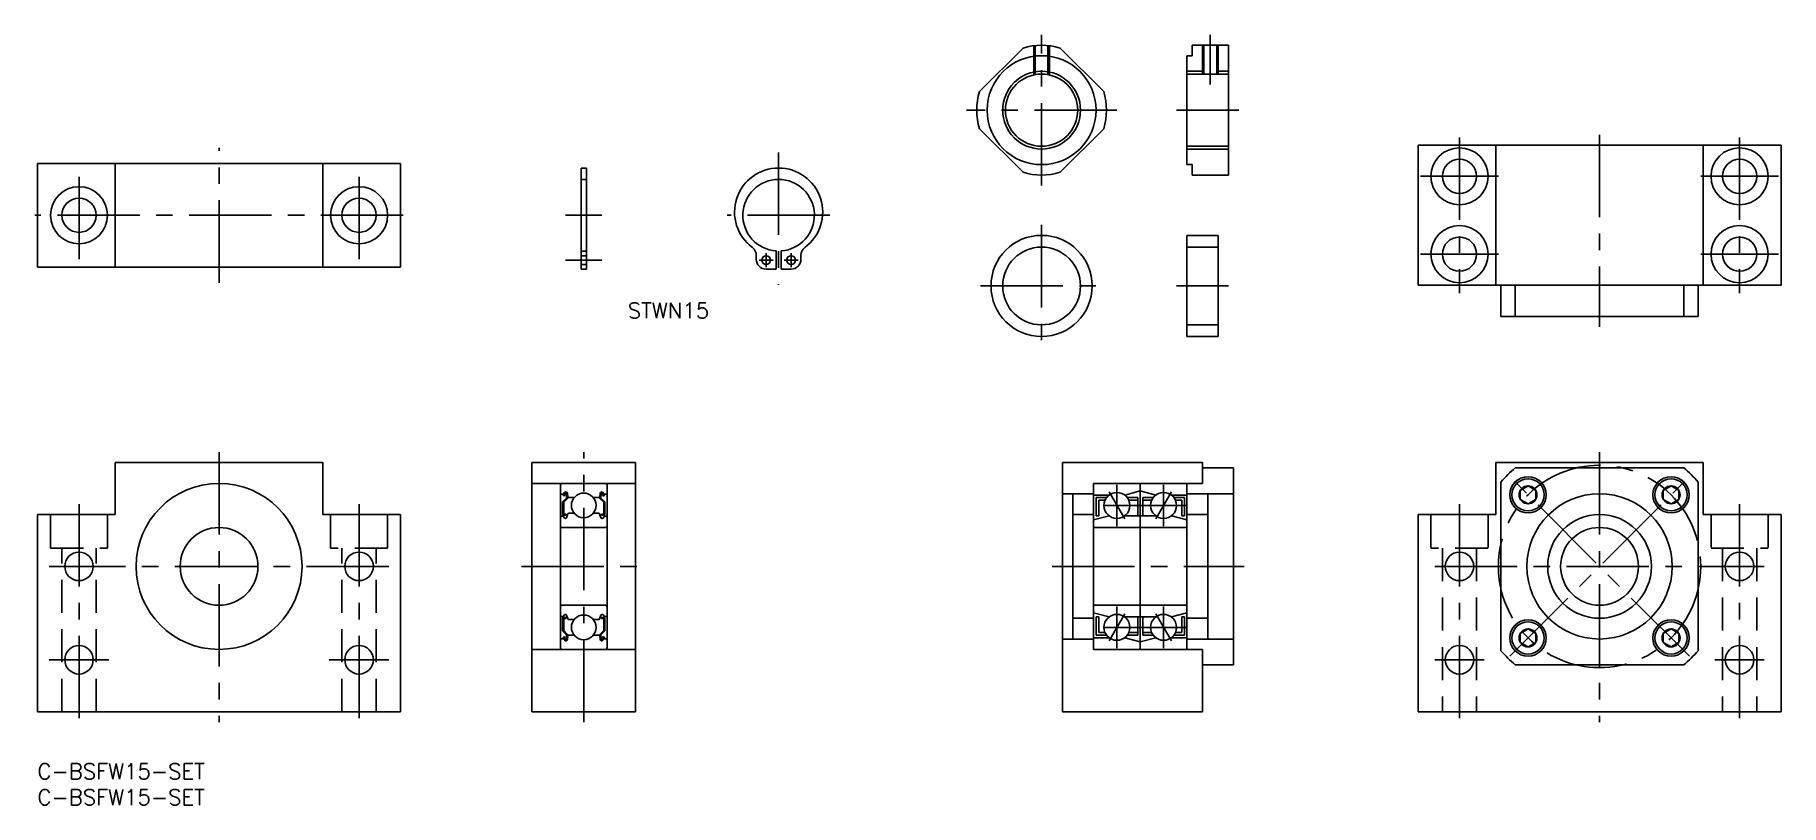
# Model space of a CAD drawing. Extents: x 0 to 336, y -8 to 140.
import ezdxf

# ---------------------------------------------------------------- set-up
doc = ezdxf.new("R2010")
doc.units = 0
doc.header["$LTSCALE"] = 0.5
doc.linetypes.add('CENTER', pattern=[50.8, 31.75, -6.35, 6.35, -6.35])
doc.linetypes.add('DASHED', pattern=[19.05, 12.7, -6.35])
for name, color, linetype in [('MSM_CENTER', 1, 'CENTER'), ('MSM_CONTINUOUS', 7, 'CONTINUOUS'), ('MSM_DASHED', 4, 'DASHED'), ('MSM_NARROW', 5, 'CONTINUOUS'), ('MSM_PART_NUMBER', 7, 'CONTINUOUS')]:
    doc.layers.add(name, color=color, linetype=linetype)
doc.styles.get("Standard").update_dxf_attribs({"font": 'txt.shx', "height": 3, "bigfont": 'bigfont.shx'})

# ---------------------------------------------------------------- blocks, each defined once
blk = doc.blocks.new('*U2')
at = {"layer": 'MSM_PART_NUMBER'}
blk.add_text('C-BSFW15-SET', height=3, dxfattribs=at).set_placement((0, -3))
blk = doc.blocks.new('*U3')
at = {"layer": 'MSM_PART_NUMBER'}
blk.add_text('C-BSFW15-SET', height=3, dxfattribs=at).set_placement((0, -8))
blk = doc.blocks.new('*U5')
at = {"layer": 'MSM_PART_NUMBER'}
blk.add_text('STWN15', height=3, dxfattribs=at).set_placement((113.84, 85.81))

msp = doc.modelspace()

# ---------------------------------------------------------------- linework, layer by layer
at = {"layer": 'MSM_CENTER'}
for p, q in [((193.59, 111.43), (193.59, 140.43)), ((226.12, 140.43), (226.12, 130.89)), ((208.09, 125.93), (179.09, 125.93)), ((219.62, 125.93), (231.62, 125.93)), ((35, 92.68), (35, 118.68)), ((274.17, 120.68), (274.17, 90.68)), ((301.17, 121.18), (301.17, 84.18)), ((328.17, 120.68), (328.17, 90.68)), ((142.89, 117.78), (142.89, 92.28)), ((8, 97.18), (8, 114.18)), ((62, 97.18), (62, 114.18)), ((281.67, 113.18), (266.67, 113.18)), ((335.67, 113.18), (320.67, 113.18)), ((70.5, 105.68), (-0.5, 105.68)), ((101.82, 105.68), (108.82, 105.68)), ((152.79, 105.68), (132.99, 105.68)), ((193.59, 103.8), (193.59, 80.3)), ((140.49, 95.68), (140.49, 98.38)), ((145.29, 95.68), (145.29, 98.38)), ((281.67, 98.18), (266.67, 98.18)), ((335.67, 98.18), (320.67, 98.18)), ((101.82, 97.03), (108.82, 97.03)), ((141.84, 97.03), (139.14, 97.03)), ((146.64, 97.03), (143.94, 97.03)), ((181.84, 92.05), (205.34, 92.05)), ((229.62, 92.05), (219.62, 92.05)), ((35, 60), (35, 8)), ((105.32, 8), (105.32, 60)), ((301.17, 60), (301.17, 8)), ((318.5, 20.68), (283.85, 55.32)), ((283.85, 20.68), (318.5, 55.32)), ((209.62, 47.15), (206.62, 52.35)), ((208.12, 53.75), (208.12, 45.75)), ((215.62, 47.15), (218.62, 52.35)), ((217.12, 53.75), (217.12, 45.75)), ((8, 50), (8, 8)), ((62, 50), (62, 8)), ((221.62, 49.75), (203.62, 49.75)), ((274.17, 50), (274.17, 8)), ((328.17, 50), (328.17, 8)), ((67.75, 38), (2.25, 38)), ((93.32, 38), (117.32, 38)), ((195.62, 38), (232.62, 38)), ((269.42, 38), (332.92, 38)), ((209.62, 28.85), (206.62, 23.65)), ((208.12, 22.25), (208.12, 30.25)), ((215.62, 28.85), (218.62, 23.65)), ((217.12, 22.25), (217.12, 30.25)), ((221.62, 26.25), (203.62, 26.25)), ((13.75, 20), (2.25, 20)), ((67.75, 20), (56.25, 20)), ((269.42, 20), (278.92, 20)), ((323.42, 20), (332.92, 20))]:
    msp.add_line(p, q, dxfattribs=at)
msp.add_circle((301.17, 38), 19.5, dxfattribs=at)
at = {"layer": 'MSM_CONTINUOUS'}
for p, q in [((222.62, 138.43), (229.62, 138.43)), ((222.62, 138.43), (222.62, 136.43)), ((224.9, 138.43), (224.9, 132.89)), ((227.35, 138.43), (227.35, 132.89)), ((229.62, 138.43), (229.62, 113.43)), ((190.01, 137.9), (181.61, 129.51)), ((205.57, 129.51), (197.17, 137.9)), ((222.62, 136.43), (221.62, 136.43)), ((221.62, 136.43), (221.62, 115.43)), ((221.62, 132.89), (229.62, 132.89)), ((181.61, 122.35), (190.01, 113.95)), ((197.17, 113.95), (205.57, 122.35)), ((201.37, 118.15), (201.37, 118.15)), ((221.62, 118.97), (229.62, 118.97)), ((266.17, 119.18), (266.17, 92.18)), ((336.17, 119.18), (266.17, 119.18)), ((281.17, 119.18), (281.17, 92.18)), ((321.17, 119.18), (321.17, 92.18)), ((336.17, 119.18), (336.17, 92.18)), ((0, 95.68), (0, 115.68)), ((70, 115.68), (0, 115.68)), ((15, 95.68), (15, 115.68)), ((55, 95.68), (55, 115.68)), ((70, 95.68), (70, 115.68)), ((104.82, 114.78), (104.82, 95.28)), ((104.82, 114.78), (105.82, 114.78)), ((105.82, 114.78), (105.82, 95.28)), ((199.27, 116.05), (199.27, 116.05)), ((221.62, 115.43), (222.62, 115.43)), ((222.62, 115.43), (222.62, 113.43)), ((222.62, 113.43), (229.62, 113.43)), ((221.62, 101.8), (221.62, 82.3)), ((227.62, 101.8), (221.62, 101.8)), ((227.62, 101.8), (227.62, 82.3)), ((138.59, 97.93), (138.59, 97.18)), ((142.39, 98.8), (142.39, 95.28)), ((143.39, 98.8), (143.39, 95.28)), ((143.39, 97.92), (143.39, 97.92)), ((147.19, 97.93), (147.19, 97.18)), ((227.62, 99.55), (221.62, 99.55)), ((70, 95.68), (0, 95.68)), ((104.82, 95.28), (105.82, 95.28)), ((142.39, 95.28), (140.49, 95.28)), ((143.39, 97.04), (143.39, 97.04)), ((145.29, 95.28), (143.39, 95.28)), ((336.17, 92.18), (266.17, 92.18)), ((282.17, 86.18), (282.17, 92.18)), ((284.92, 86.18), (284.92, 92.18)), ((317.42, 86.18), (317.42, 92.18)), ((320.17, 86.18), (320.17, 92.18)), ((227.62, 84.55), (221.62, 84.55)), ((320.17, 86.18), (282.17, 86.18)), ((227.62, 82.3), (221.62, 82.3)), ((15, 58), (55, 58)), ((15, 48), (15, 58)), ((55, 48), (55, 58)), ((95.32, 10), (95.32, 58)), ((95.32, 58), (115.32, 58)), ((115.32, 58), (115.32, 10)), ((197.62, 10), (197.62, 58)), ((224.62, 58), (197.62, 58)), ((224.62, 58), (224.62, 54)), ((281.17, 58), (281.17, 48)), ((321.17, 58), (281.17, 58)), ((321.17, 58), (321.17, 48)), ((95.32, 54), (115.32, 54)), ((203.62, 54), (203.62, 22)), ((224.62, 54), (203.62, 54)), ((212.62, 54), (212.62, 22)), ((221.62, 54), (221.62, 22)), ((230.62, 57), (224.62, 57)), ((230.62, 57), (230.62, 19)), ((282.17, 54.25), (282.17, 21.75)), ((284.92, 57), (317.42, 57)), ((320.17, 54.25), (320.17, 21.75)), ((100.82, 53.7), (100.82, 22.3)), ((100.92, 51.95), (101.38, 51.95)), ((102, 51.18), (101.25, 50.43)), ((101.38, 51.95), (101.63, 52.25)), ((101.56, 51.54), (101.4, 51.67)), ((102.2, 51.1), (101.45, 50.35)), ((101.53, 51.82), (101.78, 52.12)), ((101.68, 51.69), (101.53, 51.82)), ((101.56, 51.54), (101.68, 51.69)), ((101.96, 52.06), (102, 51.18)), ((102.16, 52.08), (102.22, 51.34)), ((102.2, 51.57), (102.2, 51.1)), ((102.32, 51.25), (103.47, 51.25)), ((108.32, 51.25), (107.17, 51.25)), ((108.48, 52.08), (108.42, 51.34)), ((108.44, 51.57), (108.44, 51.1)), ((108.44, 51.1), (109.19, 50.35)), ((108.68, 52.06), (108.64, 51.18)), ((108.64, 51.18), (109.39, 50.43)), ((109.11, 51.82), (108.86, 52.12)), ((108.95, 51.69), (109.11, 51.82)), ((109.08, 51.54), (108.95, 51.69)), ((109.26, 51.95), (109.01, 52.25)), ((109.08, 51.54), (109.23, 51.67)), ((109.72, 51.95), (109.26, 51.95)), ((109.82, 53.7), (109.82, 22.3)), ((203.62, 52), (197.62, 52)), ((199.62, 52), (199.62, 24)), ((206.62, 51.75), (203.62, 51.75)), ((204.12, 51.25), (204.12, 47.75)), ((206.12, 51.25), (204.12, 51.25)), ((204.62, 50.75), (204.62, 47.75)), ((205.83, 50.75), (204.62, 50.75)), ((209.62, 51.75), (212.62, 52.55)), ((212.12, 51.25), (210.12, 51.25)), ((212.12, 50.75), (210.42, 50.75)), ((212.12, 51.25), (212.12, 47.75)), ((215.62, 51.75), (212.62, 52.55)), ((213.12, 51.25), (213.12, 47.75)), ((215.12, 51.25), (213.12, 51.25)), ((214.83, 50.75), (213.12, 50.75)), ((221.62, 51.75), (218.62, 51.75)), ((221.12, 51.25), (219.12, 51.25)), ((220.62, 50.75), (219.42, 50.75)), ((220.62, 50.75), (220.62, 47.75)), ((221.12, 51.25), (221.12, 47.75)), ((230.62, 52), (221.62, 52)), ((225.62, 52), (225.62, 24)), ((287.38, 53.52), (285.88, 52.65)), ((285.88, 52.65), (285.88, 50.92)), ((285.88, 50.92), (287.38, 50.06)), ((288.88, 52.65), (287.38, 53.52)), ((287.38, 50.06), (288.88, 50.92)), ((288.88, 50.92), (288.88, 52.65)), ((314.96, 53.52), (313.46, 52.65)), ((313.46, 52.65), (313.46, 50.92)), ((313.46, 50.92), (314.96, 50.06)), ((316.46, 52.65), (314.96, 53.52)), ((314.96, 50.06), (316.46, 50.92)), ((316.46, 50.92), (316.46, 52.65)), ((0, 48), (15, 48)), ((0, 10), (0, 48)), ((55, 48), (70, 48)), ((70, 48), (70, 10)), ((101.02, 47.65), (101.32, 47.65)), ((101.25, 50.43), (101.25, 48.05)), ((101.32, 47.65), (101.59, 47.32)), ((101.45, 50.35), (101.45, 48.05)), ((101.9, 48.05), (101.45, 48.05)), ((101.45, 47.85), (101.9, 47.85)), ((101.75, 47.25), (101.81, 47.25)), ((101.9, 47.85), (101.9, 48.05)), ((102, 47.38), (102.27, 48.12)), ((102.46, 48.25), (103.47, 48.25)), ((108.18, 48.25), (107.17, 48.25)), ((108.64, 47.38), (108.37, 48.12)), ((108.74, 48.05), (109.19, 48.05)), ((108.74, 47.85), (108.74, 48.05)), ((109.19, 47.85), (108.74, 47.85)), ((108.89, 47.25), (108.83, 47.25)), ((109.32, 47.65), (109.04, 47.32)), ((109.19, 50.35), (109.19, 48.05)), ((109.62, 47.65), (109.32, 47.65)), ((109.39, 50.43), (109.39, 48.05)), ((203.62, 48), (199.62, 48)), ((206.62, 47.75), (203.62, 46.95)), ((204.62, 47.75), (204.12, 47.75)), ((204.12, 47.75), (204.62, 47.75)), ((215.62, 47.75), (209.62, 47.75)), ((218.62, 47.75), (221.62, 46.95)), ((221.12, 47.75), (220.62, 47.75)), ((221.62, 48), (225.62, 48)), ((266.17, 48), (266.17, 10)), ((281.17, 48), (266.17, 48)), ((336.17, 48), (321.17, 48)), ((336.17, 10), (336.17, 48)), ((101.12, 45.5), (109.52, 45.5)), ((221.62, 45.5), (203.62, 45.5)), ((109.52, 30.5), (101.12, 30.5)), ((221.62, 30.5), (203.62, 30.5)), ((101.02, 28.35), (101.32, 28.35)), ((101.25, 25.57), (101.25, 27.95)), ((101.32, 28.35), (101.59, 28.68)), ((101.45, 28.15), (101.9, 28.15)), ((101.9, 27.95), (101.45, 27.95)), ((101.45, 25.65), (101.45, 27.95)), ((101.75, 28.75), (101.81, 28.75)), ((101.9, 28.15), (101.9, 27.95)), ((102, 28.62), (102.27, 27.88)), ((102.46, 27.75), (103.47, 27.75)), ((108.18, 27.75), (107.17, 27.75)), ((108.64, 28.62), (108.37, 27.88)), ((109.19, 28.15), (108.74, 28.15)), ((108.74, 28.15), (108.74, 27.95)), ((108.74, 27.95), (109.19, 27.95)), ((108.89, 28.75), (108.83, 28.75)), ((109.32, 28.35), (109.04, 28.68)), ((109.19, 25.65), (109.19, 27.95)), ((109.62, 28.35), (109.32, 28.35)), ((109.39, 25.57), (109.39, 27.95)), ((203.62, 28), (199.62, 28)), ((206.62, 28.25), (203.62, 29.05)), ((204.12, 24.75), (204.12, 28.25)), ((204.62, 28.25), (204.12, 28.25)), ((204.62, 25.25), (204.62, 28.25)), ((215.62, 28.25), (209.62, 28.25)), ((212.12, 24.75), (212.12, 28.25)), ((213.12, 24.75), (213.12, 28.25)), ((218.62, 28.25), (221.62, 29.05)), ((220.62, 25.25), (220.62, 28.25)), ((221.12, 28.25), (220.62, 28.25)), ((221.12, 24.75), (221.12, 28.25)), ((221.62, 28), (225.62, 28)), ((100.92, 24.05), (101.38, 24.05)), ((102, 24.82), (101.25, 25.57)), ((101.38, 24.05), (101.63, 23.75)), ((101.56, 24.46), (101.4, 24.33)), ((102.2, 24.9), (101.45, 25.65)), ((101.68, 24.31), (101.53, 24.18)), ((101.53, 24.18), (101.78, 23.88)), ((101.56, 24.46), (101.68, 24.31)), ((101.96, 23.94), (102, 24.82)), ((102.16, 23.92), (102.22, 24.66)), ((102.2, 24.43), (102.2, 24.9)), ((102.32, 24.75), (103.47, 24.75)), ((108.32, 24.75), (107.17, 24.75)), ((108.48, 23.92), (108.42, 24.66)), ((108.44, 24.9), (109.19, 25.65)), ((108.44, 24.43), (108.44, 24.9)), ((108.64, 24.82), (109.39, 25.57)), ((108.68, 23.94), (108.64, 24.82)), ((109.11, 24.18), (108.86, 23.88)), ((109.08, 24.46), (108.95, 24.31)), ((108.95, 24.31), (109.11, 24.18)), ((109.26, 24.05), (109.01, 23.75)), ((109.08, 24.46), (109.23, 24.33)), ((109.72, 24.05), (109.26, 24.05)), ((203.62, 24), (197.62, 24)), ((206.62, 24.25), (203.62, 24.25)), ((206.12, 24.75), (204.12, 24.75)), ((205.83, 25.25), (204.62, 25.25)), ((209.62, 24.25), (212.63, 23.45)), ((212.12, 24.75), (210.12, 24.75)), ((212.12, 25.25), (210.42, 25.25)), ((215.62, 24.25), (212.63, 23.45)), ((214.83, 25.25), (213.12, 25.25)), ((215.12, 24.75), (213.12, 24.75)), ((221.62, 24.25), (218.62, 24.25)), ((221.12, 24.75), (219.12, 24.75)), ((220.62, 25.25), (219.42, 25.25)), ((230.62, 24), (221.62, 24)), ((287.38, 25.94), (285.88, 25.08)), ((285.88, 25.08), (285.88, 23.35)), ((288.88, 25.08), (287.38, 25.94)), ((288.88, 23.35), (288.88, 25.08)), ((314.96, 25.94), (313.46, 25.08)), ((313.46, 25.08), (313.46, 23.35)), ((316.46, 25.08), (314.96, 25.94)), ((316.46, 23.35), (316.46, 25.08)), ((95.32, 22), (115.32, 22)), ((224.62, 22), (203.62, 22)), ((224.62, 22), (224.62, 10)), ((285.88, 23.35), (287.38, 22.48)), ((287.38, 22.48), (288.88, 23.35)), ((313.46, 23.35), (314.96, 22.48)), ((314.96, 22.48), (316.46, 23.35)), ((230.62, 19), (224.62, 19)), ((317.42, 19), (284.92, 19)), ((0, 10), (70, 10)), ((95.32, 10), (115.32, 10)), ((224.62, 10), (197.62, 10)), ((266.17, 10), (336.17, 10))]:
    msp.add_line(p, q, dxfattribs=at)
for centre, radius in [((193.59, 125.93), 10.5), ((193.59, 125.93), 6.96), ((274.17, 113.18), 5.5), ((328.17, 113.18), 5.5), ((274.17, 113.18), 3.3), ((328.17, 113.18), 3.3), ((8, 105.68), 5.5), ((62, 105.68), 5.5), ((8, 105.68), 3.3), ((62, 105.68), 3.3), ((193.59, 92.05), 9.75), ((274.17, 98.18), 5.5), ((274.17, 98.18), 3.3), ((328.17, 98.18), 5.5), ((328.17, 98.18), 3.3), ((140.49, 97.03), 0.85), ((145.29, 97.03), 0.85), ((193.59, 92.05), 7.5), ((35, 38), 16), ((35, 38), 16), ((287.38, 51.79), 3.5), ((287.38, 51.79), 3.1), ((314.96, 51.79), 3.5), ((314.96, 51.79), 3.1), ((105.32, 49.75), 2.38), ((208.12, 49.75), 2.5), ((217.12, 49.75), 2.5), ((287.38, 51.79), 1.73), ((301.17, 38), 14), ((314.96, 51.79), 1.73), ((301.17, 38), 10), ((35, 38), 7.5), ((301.17, 38), 7.5), ((8, 38), 2.75), ((62, 38), 2.75), ((274.17, 38), 2.75), ((328.17, 38), 2.75), ((105.32, 26.25), 2.38), ((105.32, 26.25), 2.38), ((208.12, 26.25), 2.5), ((217.12, 26.25), 2.5), ((287.38, 24.21), 3.5), ((287.38, 24.21), 3.1), ((314.96, 24.21), 3.5), ((314.96, 24.21), 3.1), ((287.38, 24.21), 1.73), ((314.96, 24.21), 1.73), ((8, 20), 2.75), ((62, 20), 2.75), ((274.17, 20), 2.75), ((328.17, 20), 2.75)]:
    msp.add_circle(centre, radius, dxfattribs=at)
for centre, radius, start, end in [((193.59, 125.93), 12.5, 73.3576, 106.6424), ((193.59, 125.93), 12.5, 163.3576, 196.6424), ((193.59, 125.93), 12.5, 343.3576, 16.6424), ((142.89, 106.28), 8.5, 306.5949, 233.4051), ((142.89, 105.68), 6.9, 274.1555, 265.8445), ((193.59, 125.93), 12.5, 253.3576, 286.6424), ((136.69, 97.93), 1.9, 360, 53.4051), ((149.09, 97.93), 1.9, 126.5949, 180), ((140.49, 97.18), 1.9, 180, 270), ((145.29, 97.18), 1.9, 270, 0), ((101.12, 53.7), 0.3, 90, 180), ((109.52, 53.7), 0.3, 0, 90), ((301.17, 38), 25, 130.5358, 139.4642), ((301.17, 38), 25, 40.5358, 49.4642), ((100.92, 52.05), 0.1, 180, 270), ((101.53, 51.82), 0.2, 140.0002, 230.0848), ((101.86, 52.05), 0.3, 4.9968, 140.0002), ((101.86, 52.06), 0.1, 2.8198, 140.0033), ((102.32, 51.35), 0.1, 184.9968, 269.9995), ((108.32, 51.35), 0.1, 270.0005, 355.0032), ((108.78, 52.05), 0.3, 39.9998, 175.0032), ((108.78, 52.06), 0.1, 39.9967, 177.1802), ((109.11, 51.82), 0.2, 309.9152, 39.9998), ((109.72, 52.05), 0.1, 270, 0), ((101.02, 47.45), 0.2, 90, 180), ((101.45, 48.05), 0.2, 180, 270), ((101.75, 47.45), 0.2, 219.9962, 270), ((101.81, 47.45), 0.2, 270, 339.9919), ((102.46, 48.05), 0.2, 90, 159.9919), ((108.18, 48.05), 0.2, 20.0081, 90), ((108.83, 47.45), 0.2, 200.0081, 270), ((108.89, 47.45), 0.2, 270, 320.0038), ((109.19, 48.05), 0.2, 270, 0), ((109.62, 47.45), 0.2, 0, 90), ((101.12, 45.8), 0.3, 180, 270), ((109.52, 45.8), 0.3, 270, 0), ((101.12, 30.2), 0.3, 90, 180), ((109.52, 30.2), 0.3, 0, 90), ((101.02, 28.55), 0.2, 180, 270), ((101.45, 27.95), 0.2, 90, 180), ((101.75, 28.55), 0.2, 90, 140.0038), ((101.81, 28.55), 0.2, 20.0081, 90), ((102.46, 27.95), 0.2, 200.0081, 270), ((108.18, 27.95), 0.2, 270, 339.9919), ((108.83, 28.55), 0.2, 90, 159.9919), ((108.89, 28.55), 0.2, 39.9962, 90), ((109.19, 27.95), 0.2, 0, 90), ((109.62, 28.55), 0.2, 270, 0), ((100.92, 23.95), 0.1, 90, 180), ((101.53, 24.18), 0.2, 129.9152, 219.9998), ((101.86, 23.95), 0.3, 219.9998, 355.0032), ((101.86, 23.94), 0.1, 219.9967, 357.1802), ((102.32, 24.65), 0.1, 90.0005, 175.0032), ((108.32, 24.65), 0.1, 4.9968, 89.9995), ((108.78, 23.95), 0.3, 184.9968, 320.0002), ((108.78, 23.94), 0.1, 182.8198, 320.0033), ((109.11, 24.18), 0.2, 320.0002, 50.0848), ((109.72, 23.95), 0.1, 0, 90), ((101.12, 22.3), 0.3, 180, 270), ((109.52, 22.3), 0.3, 270, 0), ((301.17, 38), 25, 220.5358, 229.4642), ((301.17, 38), 25, 310.5358, 319.4642)]:
    msp.add_arc(centre, radius, start, end, dxfattribs=at)
at = {"layer": 'MSM_DASHED'}
for p, q in [((192.09, 138.34), (192.09, 132.72)), ((192.36, 138.37), (192.36, 132.78)), ((194.82, 138.37), (194.82, 132.78)), ((195.09, 138.34), (195.09, 132.72)), ((104.82, 112.58), (105.82, 112.58)), ((104.82, 98.78), (105.82, 98.78)), ((105.82, 97.88), (104.82, 97.88)), ((105.82, 96.18), (104.82, 96.18)), ((2.5, 41.5), (2.5, 48)), ((13.5, 41.5), (13.5, 48)), ((56.5, 41.5), (56.5, 48)), ((67.5, 41.5), (67.5, 48)), ((268.67, 48), (268.67, 41.5)), ((279.67, 48), (279.67, 41.5)), ((322.67, 48), (322.67, 41.5)), ((333.67, 48), (333.67, 41.5)), ((2.5, 41.5), (13.5, 41.5)), ((4.7, 10), (4.7, 41.5)), ((11.3, 10), (11.3, 41.5)), ((67.5, 41.5), (56.5, 41.5)), ((58.7, 10), (58.7, 41.5)), ((65.3, 10), (65.3, 41.5)), ((279.67, 41.5), (268.67, 41.5)), ((270.87, 41.5), (270.87, 10)), ((277.47, 41.5), (277.47, 10)), ((322.67, 41.5), (333.67, 41.5)), ((324.87, 41.5), (324.87, 10)), ((331.47, 41.5), (331.47, 10))]:
    msp.add_line(p, q, dxfattribs=at)
at = {"layer": 'MSM_NARROW'}
for p, q in [((224.62, 138.43), (224.62, 132.89)), ((227.62, 138.43), (227.62, 132.89)), ((221.62, 133.43), (224.62, 133.43)), ((227.62, 133.43), (229.62, 133.43)), ((221.62, 118.43), (229.62, 118.43))]:
    msp.add_line(p, q, dxfattribs=at)
msp.add_circle((193.59, 125.93), 7.5, dxfattribs=at)

# ---------------------------------------------------------------- block references
at = {"layer": 'MSM_CONTINUOUS'}
for name in ['*U5', '*U2', '*U3']:
    msp.add_blockref(name, (0, 0), dxfattribs=at)

doc.saveas('drawing.dxf')
